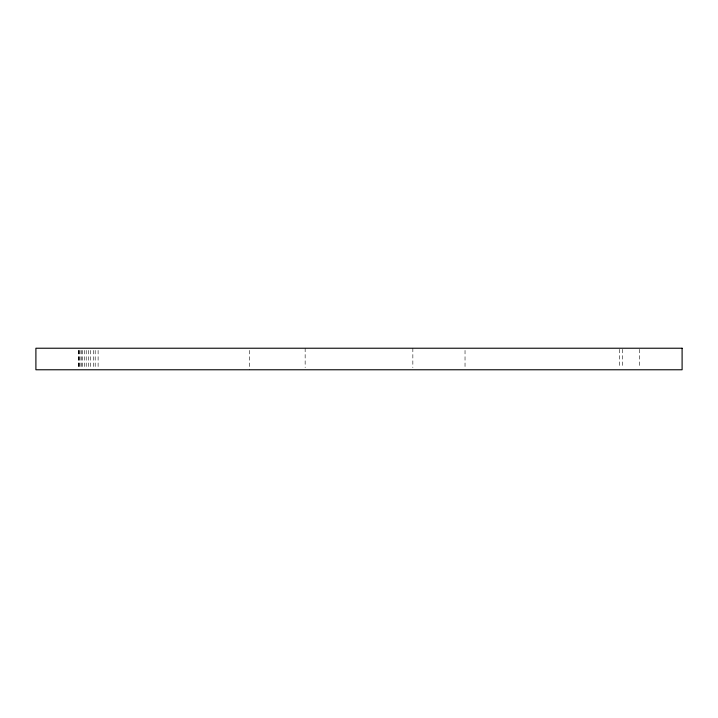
<?xml version="1.0" encoding="UTF-8"?>
<svg xmlns="http://www.w3.org/2000/svg" width="718" height="718" viewBox="0 0 718 718"><rect width="100%" height="100%" fill="white"/><g stroke="black" fill="none" stroke-linecap="round" stroke-linejoin="round"><path stroke-width="0.54" stroke-dasharray="3.59 2.69" d="M639.271 349.307L639.271 367.616M622.38 349.307L622.38 367.616M619.463 349.307L619.463 367.616M465.031 350.384L465.031 367.616M412.85 348.23L412.85 367.616M305.15 348.23L305.15 367.616M249.631 350.384L249.631 369.77M98.106 350.384L98.106 367.616M95.189 350.384L95.189 367.616M93.313 350.384L93.313 367.616M90.495 350.384L90.495 367.616M88.736 350.384L88.736 367.616M86.214 350.384L86.214 367.616M84.706 350.384L84.706 367.616M82.651 350.384L82.651 367.616M81.493 350.384L81.493 367.616M80.039 350.384L80.039 367.616M79.312 350.384L79.312 367.616M78.495 350.384L78.558 367.616M78.307 350.384L78.307 367.616"/><path stroke-width="1.08" d="M682.1 348.23L35.9 348.23L35.9 369.77L682.1 369.77L682.1 348.23"/></g></svg>
